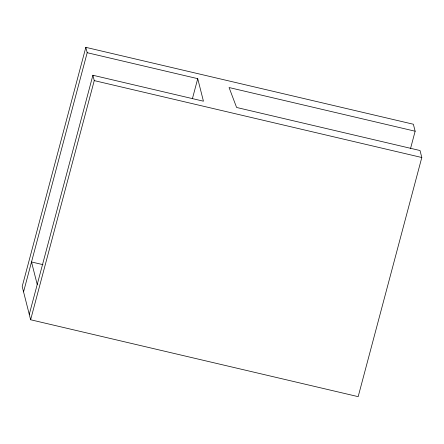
<?xml version="1.0" encoding="UTF-8"?>
<svg xmlns="http://www.w3.org/2000/svg" width="444" height="444" viewBox="0 0 444 444"><rect width="100%" height="100%" fill="white"/><g stroke="black" fill="none" stroke-linecap="round" stroke-linejoin="round"><path stroke-width="0.67" d="M415.14 131.219L413.375 124.242L85.831 47.347L22.2 286.491L30.625 319.758L358.169 396.653L421.8 157.509L420.035 150.533L236.597 107.465L229.071 87.535L415.14 131.219L410.506 148.635M23.56 291.858L87.191 52.708L85.831 47.347M29.265 314.391L92.896 75.247L203.441 101.199L197.735 78.666L87.191 52.708M30.625 319.758L94.256 80.608L92.896 75.247M192.402 98.718L197.735 78.666M94.256 80.608L421.8 157.509M42.974 264.657L31.513 261.966L37.218 284.499"/></g></svg>
